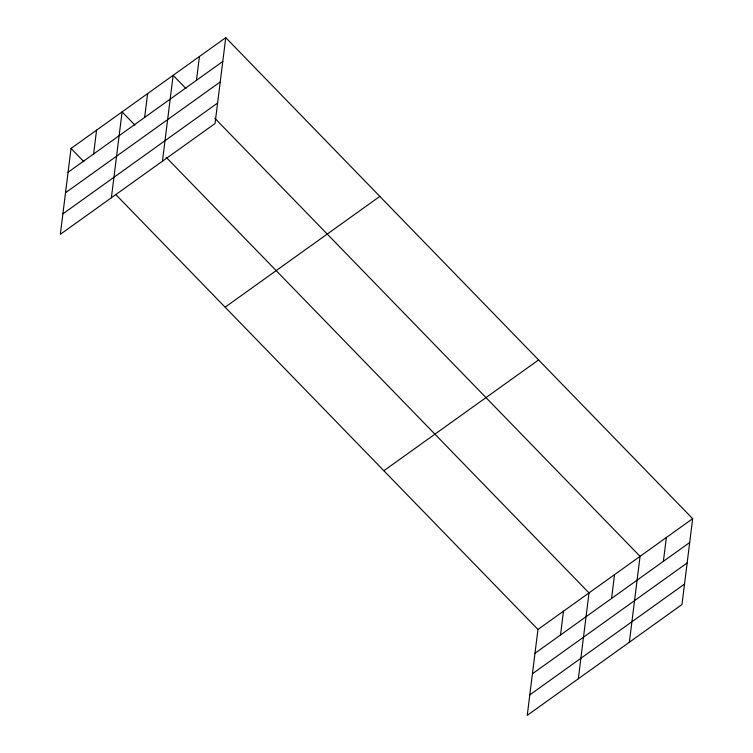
<?xml version="1.0" encoding="UTF-8"?>
<svg xmlns="http://www.w3.org/2000/svg" width="753" height="753" viewBox="0 0 753 753"><rect width="100%" height="100%" fill="white"/><g stroke="black" fill="none" stroke-linecap="round" stroke-linejoin="round"><path stroke-width="1.13" d="M225.749 37.65L71.036 148.445L60.334 234.324L215.047 123.53L225.749 37.65L692.666 518.676L681.964 604.555L527.251 715.35L537.953 629.47L692.666 518.676M93.598 153.988L96.563 130.165M111.388 197.766L122.09 111.886L134.928 125.111M144.651 117.421L147.616 93.607M162.45 161.198L173.143 75.319L185.982 88.553M196.477 80.307L199.441 56.484M560.514 635.005L563.479 611.191M578.313 678.782L589.006 592.903L166.225 157.358M611.568 598.447L614.533 574.624M629.367 642.224L640.059 556.345L214.878 118.315M663.393 561.324L666.367 537.51M68.062 172.268L222.784 61.473M65.511 192.749L220.234 81.945M62.885 213.852L217.598 103.048M225.119 307.186L379.832 196.392M383.87 470.729L538.583 359.934M534.988 653.284L689.701 542.489M532.437 673.766L687.15 562.971M529.801 694.868L684.515 584.074M71.036 148.445L83.875 161.679M115.971 194.745L537.953 629.47"/></g></svg>
